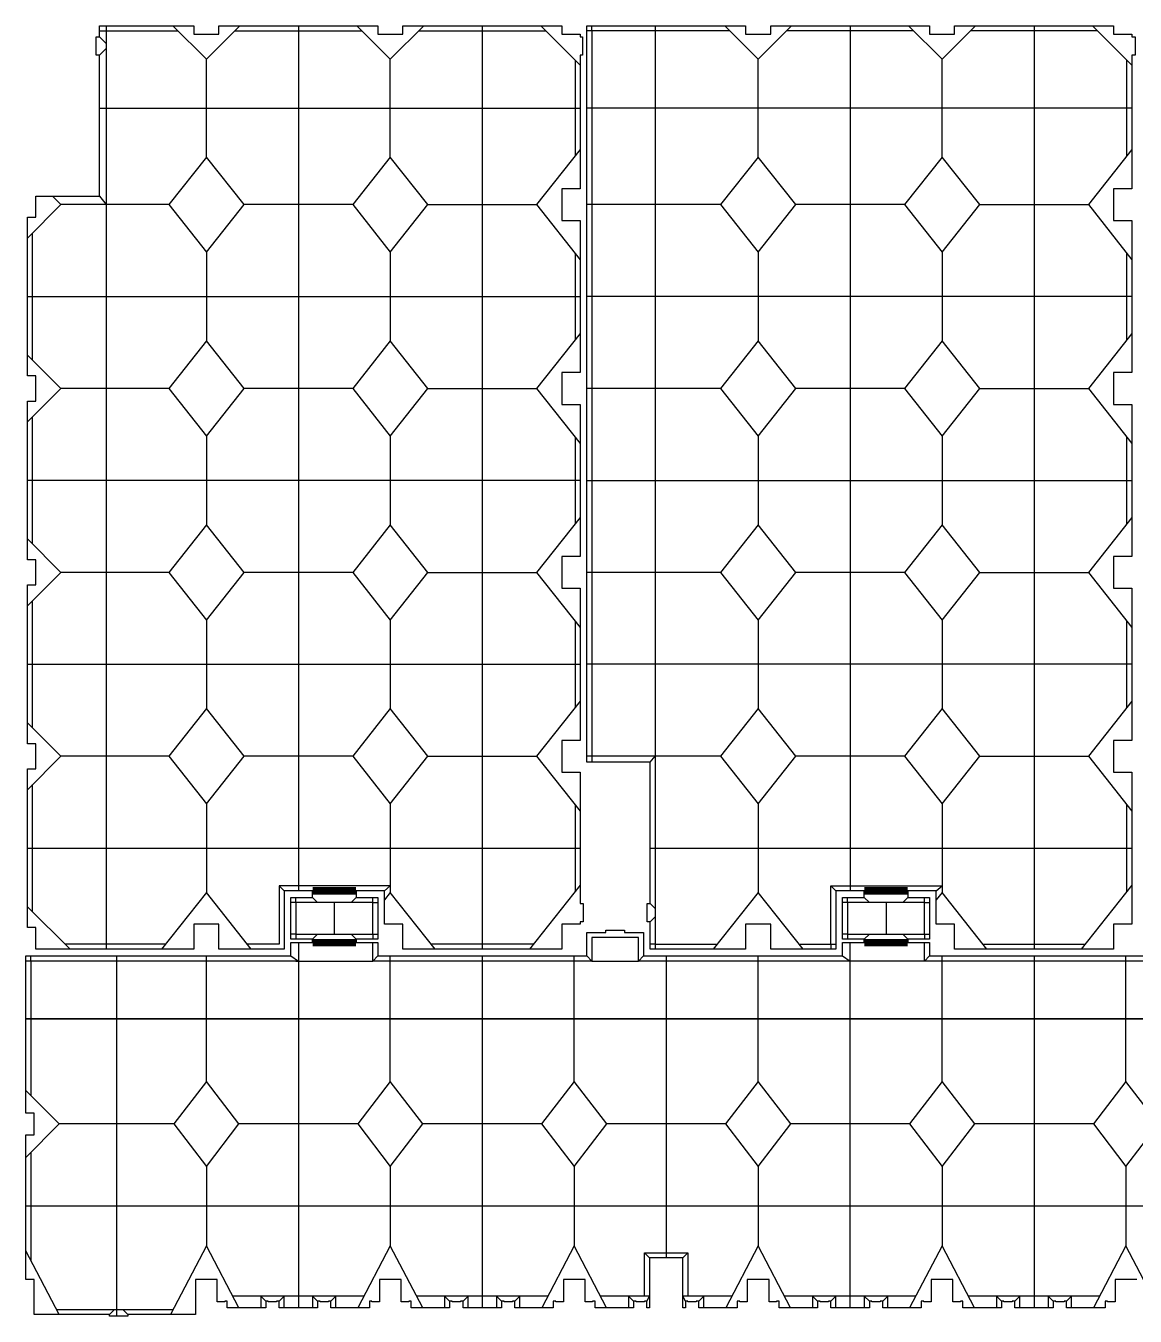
# Model space of a CAD drawing. Header units: millimetres. Extents: x 1364877 to 2662909, y 234189 to 1399913.
# Drawn here: x 2422619 to 2488969, y 387210 to 464410 of the extents above; entities that cross this region are included whole.
import ezdxf

# ---------------------------------------------------------------- set-up
doc = ezdxf.new("R2010")
doc.units = ezdxf.units.MM
doc.header["$LTSCALE"] = 5
doc.header["$MEASUREMENT"] = 0
for name, color, linetype in [('DW-Area', 3, 'CONTINUOUS'), ('DW-Constr J', 1, 'CONTINUOUS'), ('DW-Sawn Cuts', 2, 'CONTINUOUS')]:
    doc.layers.add(name, color=color, linetype=linetype)

msp = doc.modelspace()

# ---------------------------------------------------------------- linework, layer by layer
at = {"layer": 'DW-Area'}
msp.add_lwpolyline([(2489069.220955971, 389409.794034339), (2487769.220956154, 389409.794034339), (2487769.22095614, 388059.794034339), (2487319.220956078, 388059.794034339), (2487319.220956078, 388109.7940344089), (2487169.220956148, 388109.794034339), (2487169.220956148, 387709.794034339), (2484869.220956148, 387709.7940347735), (2484869.220956148, 388109.794034339), (2484719.220956315, 388109.7940377663), (2484719.220956315, 388059.794034339), (2484219.220956148, 388059.794034339), (2484219.220956148, 388109.7940344089), (2484069.220956148, 388109.794034339), (2484069.220956161, 387709.7940347735), (2481769.220956148, 387709.7940347735), (2481769.220956148, 388109.794034339), (2481619.220956351, 388109.794034339), (2481619.220956351, 388059.794034339), (2481119.220955979, 388059.794034339), (2481119.220955979, 388109.7940377663), (2480969.220956148, 388109.794034339), (2480969.220956161, 387709.7940347735), (2478669.220956148, 387709.7940347735), (2478669.220956148, 388109.794034339), (2478519.220956217, 388109.7940344089), (2478519.220956217, 388059.794034339), (2478069.220956154, 388059.794034339), (2478069.220956154, 389409.794034339), (2476769.220956154, 389409.794034339), (2476769.22095614, 388059.794034339), (2476319.220956078, 388059.794034339), (2476319.220956078, 388109.7940344089), (2476169.220956148, 388109.794034339), (2476169.220956148, 387709.794034339), (2473869.220956148, 387709.7940347735), (2473869.220956148, 388109.794034339), (2473719.220956315, 388109.794034339), (2473719.220956315, 388059.7940376964), (2473219.220956148, 388059.794034339), (2473219.220956148, 388109.7940344089), (2473069.220956148, 388109.794034339), (2473069.220956148, 387709.7940347735), (2470769.220956161, 387709.794034339), (2470769.220956161, 388109.794034339), (2470619.220956351, 388109.794034339), (2470619.220956351, 388059.7940342692), (2470119.220955979, 388059.7940376964), (2470119.220955979, 388109.7940377663), (2469969.220956148, 388109.794034339), (2469969.220956148, 387709.794034339), (2467669.220956148, 387709.794034339), (2467669.220956148, 388109.794034339), (2467519.220956217, 388109.794034339), (2467519.220956217, 388059.794034339), (2467069.220956154, 388059.794034339), (2467069.220956154, 389409.794034339), (2465769.220956154, 389409.794034339), (2465769.22095614, 388059.794034339), (2465319.220956078, 388059.794034339), (2465319.220956078, 388109.7940344089), (2465169.220956148, 388109.794034339), (2465169.220956148, 387709.794034339), (2462869.220956161, 387709.7940347735), (2462869.220956148, 388109.794034339), (2462719.220956315, 388109.7940377663), (2462719.220956315, 388059.794034339), (2462219.220956148, 388059.794034339), (2462219.220956148, 388109.7940344089), (2462069.220956148, 388109.7940344089), (2462069.220956161, 387709.7940347735), (2461919.220956158, 387709.7940347735), (2461919.220956158, 390709.794034339), (2459919.220956158, 390709.794034339), (2459919.220956158, 387709.794034339), (2459769.220956161, 387709.7940347735), (2459769.220956148, 388109.794034339), (2459619.220956351, 388109.794034339), (2459619.220956351, 388059.7940342692), (2459119.220955979, 388059.7940376964), (2459119.220955979, 388109.7940377663), (2458969.220956148, 388109.794034339), (2458969.220956161, 387709.794034339), (2456669.220956148, 387709.794034339), (2456669.220956148, 388109.794034339), (2456519.220956217, 388109.794034339), (2456519.220956217, 388059.794034339), (2456069.220956154, 388059.794034339), (2456069.220956154, 389409.794034339), (2454769.220956154, 389409.794034339), (2454769.220956154, 388059.794034339), (2454319.220956078, 388059.794034339), (2454319.220956078, 388109.7940344089), (2454169.220956148, 388109.794034339), (2454169.220956148, 387709.794034339), (2451869.220956148, 387709.794034339), (2451869.220956148, 388109.794034339), (2451719.220956315, 388109.7940377663), (2451719.220956315, 388059.794034339), (2451219.220956148, 388059.794034339), (2451219.220956148, 388109.7940344089), (2451069.220956148, 388109.794034339), (2451069.220956148, 387709.7940347735), (2448769.220956148, 387709.794034339), (2448769.220956148, 388109.794034339), (2448619.220956351, 388109.794034339), (2448619.220956351, 388059.794034339), (2448119.220955979, 388059.7940376964), (2448119.220955979, 388109.7940377663), (2447969.220956148, 388109.794034339), (2447969.220956161, 387709.7940347735), (2445669.220956148, 387709.794034339), (2445669.220956148, 388109.794034339), (2445519.220956217, 388109.794034339), (2445519.220956217, 388059.794034339), (2445069.220956154, 388059.794034339), (2445069.220956154, 389409.794034339), (2443769.220956154, 389409.794034339), (2443769.22095614, 388059.794034339), (2443319.220956078, 388059.794034339), (2443319.220956078, 388109.7940344089), (2443169.220956148, 388109.794034339), (2443169.220956148, 387709.794034339), (2440869.220956161, 387709.7940347735), (2440869.220956148, 388109.794034339), (2440719.220956315, 388109.794034339), (2440719.220956315, 388059.7940376964), (2440219.220956148, 388059.794034339), (2440219.220956148, 388109.7940344089), (2440069.220956148, 388109.794034339), (2440069.220956148, 387709.7940347735), (2437769.220956148, 387709.7940347735), (2437769.220956148, 388109.794034339), (2437619.220956351, 388109.794034339), (2437619.220956351, 388059.794034339), (2437119.220955979, 388059.794034339), (2437119.220955979, 388109.7940377663), (2436969.220956148, 388109.7940377663), (2436969.220956148, 387709.7940347735), (2434669.220956148, 387709.7940347735), (2434669.220956148, 388109.794034339), (2434519.220956217, 388109.794034339), (2434519.220956217, 388059.794034339), (2434069.220956154, 388059.794034339), (2434069.220956154, 389409.794034339), (2432769.220956154, 389409.794034339), (2432769.220956163, 387309.794034339), (2428719.220956155, 387309.7940343223), (2428719.220956155, 387219.7940343358), (2427669.220956154, 387219.7940343418), (2427669.220956153, 387209.794034339), (2427619.220956155, 387209.794034339), (2427619.220956155, 387309.7940343223), (2423119.220956154, 387309.794034339), (2423119.220956154, 389409.794034339), (2422619.220956154, 389409.794034339), (2422619.220956154, 398059.794034339), (2423119.220956154, 398059.794034339), (2423119.220956154, 399359.794034339), (2422619.220956154, 399359.794034339), (2422619.220956155, 408759.794034339), (2438469.220956154, 408759.794034339), (2438469.220956154, 409559.794034339), (2439769.220956154, 409559.794034339), (2439769.220956154, 409759.794034339), (2438469.220956154, 409759.794034339), (2438469.220956154, 412259.7940343386), (2439769.220956154, 412259.7940343386), (2439769.220956154, 412659.7940343386), (2438069.220956154, 412659.7940343386), (2438069.220956154, 409159.794034339), (2434169.220956154, 409159.794034339), (2434169.220956154, 410659.794034339), (2432669.220956154, 410659.794034339), (2432669.220956154, 409159.794034339), (2423219.220956155, 409159.794034339), (2423219.220956155, 410459.794034339), (2422719.220956155, 410459.794034339), (2422719.220956155, 419959.794034339), (2423219.220956155, 419959.794034339), (2423219.220956155, 421459.794034339), (2422719.220956154, 421459.794034339), (2422719.220956154, 430959.7940343386), (2423219.220956154, 430959.794034339), (2423219.220956154, 432459.794034339), (2422719.220956154, 432459.794034339), (2422719.220956154, 441959.794034339), (2423219.220956154, 441959.794034339), (2423219.220956154, 443459.794034339), (2422719.220956154, 443459.794034339), (2422719.220956154, 452959.794034339), (2423219.220956154, 452959.794034339), (2423219.220956154, 454209.794034339), (2427019.220956131, 454209.794034339), (2427019.220956131, 462659.794034339), (2426829.220956131, 462659.794034339), (2426829.220956137, 463759.794034339), (2427019.220956131, 463759.794034339), (2427019.220956131, 464409.7940343386), (2432669.220956154, 464409.7940343386), (2432669.220956154, 463909.7940343386), (2434169.220956154, 463909.7940343386), (2434169.220956154, 464409.7940343386), (2443669.220956154, 464409.7940343386), (2443669.220956154, 463909.794034339), (2445169.220956154, 463909.794034339), (2445169.220956154, 464409.794034339), (2454669.220956154, 464409.794034339), (2454669.220956154, 463909.794034339), (2455769.220956154, 463909.794034339), (2455769.220956162, 463759.794034339), (2455909.220956168, 463759.794034339), (2455909.220956168, 462659.794034339), (2455769.220956162, 462659.794034339), (2455769.220956162, 454659.794034339), (2454669.220956154, 454659.794034339), (2454669.220956154, 452759.794034339), (2455769.220956154, 452759.794034339), (2455769.220956154, 443659.794034339), (2454669.220956154, 443659.794034339), (2454669.220956154, 441759.794034339), (2455769.220956154, 441759.794034339), (2455769.220956154, 432659.794034339), (2454669.220956154, 432659.794034339), (2454669.220956154, 430759.794034339), (2455769.220956154, 430759.794034339), (2455769.220956154, 421659.794034339), (2454669.220956154, 421659.794034339), (2454669.220956154, 419759.794034339), (2455769.220956154, 419759.794034339), (2455769.220956129, 411909.7940343376), (2455959.220956153, 411909.7940343381), (2455959.220956147, 410809.7940343381), (2455769.220956154, 410809.7940343381), (2455769.220956154, 410659.794034339), (2454669.220956154, 410659.794034339), (2454669.220956154, 409159.794034339), (2445169.220956154, 409159.794034339), (2445169.220956154, 410659.794034339), (2444069.220956154, 410659.794034339), (2444069.220956154, 412659.7940343386), (2442369.220956154, 412659.7940343386), (2442369.220956154, 412259.7940343386), (2443669.220956154, 412259.7940343386), (2443669.220956154, 409759.794034339), (2442369.220956154, 409759.794034339), (2442369.220956154, 409559.7940343381), (2443669.220956154, 409559.7940343381), (2443669.220956154, 408759.794034339), (2456169.220956154, 408759.794034339), (2456169.220956154, 410159.794034339), (2457319.220956131, 410159.794034339), (2457319.220956129, 410299.7940343455), (2458419.220956132, 410299.7940343455), (2458419.220956131, 410159.794034339), (2459569.220956131, 410159.794034339), (2459569.220956131, 408759.794034339), (2471469.220956154, 408759.794034339), (2471469.220956154, 409559.794034339), (2472769.220956154, 409559.7940343381), (2472769.220956154, 409759.794034339), (2471469.220956154, 409759.794034339), (2471469.220956154, 412259.794034339), (2472769.220956154, 412259.794034339), (2472769.220956154, 412659.794034339), (2471069.220956154, 412659.794034339), (2471069.220956154, 409159.794034339), (2467169.220956154, 409159.794034339), (2467169.220956154, 410659.794034339), (2465669.220956154, 410659.794034339), (2465669.220956154, 409159.794034339), (2459969.220956131, 409159.794034339), (2459969.220956132, 410809.7940343367), (2459779.220956156, 410809.7940343367), (2459779.220956156, 411909.7940343372), (2459969.220956131, 411909.7940343372), (2459969.220956131, 420359.794034339), (2456169.220956154, 420359.7940343381), (2456169.220956154, 464409.794034339), (2465669.220956154, 464409.794034339), (2465669.220956154, 463911.8859350439), (2467169.220956154, 463909.794034339), (2467169.220956154, 464409.794034339), (2476669.220956154, 464409.794034339), (2476669.220956154, 463909.794034339), (2478169.220956154, 463909.794034339), (2478169.220956154, 464409.794034339), (2487669.220956154, 464409.794034339), (2487669.220956154, 463909.794034339), (2488769.220956154, 463909.794034339), (2488769.220956155, 463759.7940343381), (2488959.220956154, 463759.7940343376), (2488959.220956154, 462659.794034339), (2488769.220956152, 462659.7940343381), (2488769.220956152, 454659.794034339), (2487669.220956154, 454659.794034339), (2487669.220956154, 452759.794034339), (2488769.220956154, 452759.794034339), (2488769.220956154, 443659.794034339), (2487669.220956154, 443659.794034339), (2487669.220956154, 441759.794034339), (2488769.220956154, 441759.7940343381), (2488769.220956154, 432659.794034339), (2487669.220956154, 432659.794034339), (2487669.220956154, 430759.794034339), (2488769.220956154, 430759.794034339), (2488769.220956154, 421659.794034339), (2487669.220956154, 421659.794034339), (2487669.220956154, 419759.794034339), (2488769.220956154, 419759.7940343381), (2488769.220956154, 410659.794034339), (2487669.220956154, 410659.794034339), (2487669.220956154, 409159.794034339), (2478169.220956154, 409159.794034339), (2478169.220956154, 410659.794034339), (2477069.220956154, 410659.794034339), (2477069.220956154, 412659.794034339), (2475369.220956154, 412659.794034339), (2475369.220956154, 412259.794034339), (2476669.220956154, 412259.794034339), (2476669.220956154, 409759.794034339), (2475369.220956154, 409759.794034339), (2475369.220956154, 409559.794034339), (2476669.220956154, 409559.794034339), (2476669.220956154, 408759.794034339), (2500169.220956154, 408759.794034339)], dxfattribs=at)
at = {"layer": 'DW-Constr J', "const_width": 450}
for points in [[(2439769.220956154, 412659.7937084525), (2442369.220956154, 412659.7937084525)], [(2472769.220956154, 412659.7937084525), (2475369.220956154, 412659.7937084525)], [(2439769.220956154, 409559.7937084516), (2442369.220956154, 409559.7937084516)], [(2472769.220956154, 409559.7937084516), (2475369.220956154, 409559.7937084516)]]:
    msp.add_lwpolyline(points, dxfattribs=at)
at = {"layer": 'DW-Sawn Cuts'}
for points in [[(2427019.220956131, 464109.7937084525), (2431719.220956154, 464109.7937084525)], [(2427419.220956131, 464409.7937084525), (2427419.220956131, 409159.7937084525)], [(2435419.220956154, 464409.7937084525), (2433419.220956154, 462409.7937084525), (2431419.220956154, 464409.7937084525)], [(2435119.220956154, 464109.7937084525), (2442719.220956154, 464109.7937084525)], [(2438919.220956155, 464409.7937084525), (2438919.220956155, 412659.7937084525)], [(2446419.220956154, 464409.7937084525), (2444419.220956154, 462409.7937084525), (2442419.220956154, 464409.7937084525)], [(2446119.220956154, 464109.7937084525), (2453719.220956154, 464109.7937084525)], [(2449919.220956155, 464409.7937084525), (2449919.220956155, 409159.7937084534)], [(2455769.220956162, 462059.793708445), (2453419.220956154, 464409.7937084525)], [(2456469.220956154, 464109.7937084534), (2456169.220956154, 464109.7937084534)], [(2456469.220956154, 464109.7937084534), (2456469.220956154, 464409.7937084534)], [(2464719.220956153, 464109.7937084534), (2456469.220956154, 464109.7937084534), (2456469.220956161, 420359.7937084525)], [(2460269.220956131, 464409.7937084534), (2460269.220956131, 409459.7937084534), (2463971.852535103, 409459.7937084534)], [(2468419.220956154, 464409.7937084525), (2466419.220956154, 462409.7937084525), (2464419.220956154, 464409.7937084525)], [(2475719.220956153, 464109.7937084534), (2468119.220956155, 464109.7937084534)], [(2471919.220956154, 464409.793708453), (2471919.220956154, 412659.7937084534)], [(2479419.220956154, 464409.7937084525), (2477419.220956154, 462409.7937084525), (2475419.220956154, 464409.7937084525)], [(2486719.220956153, 464109.7937084534), (2479119.220956155, 464109.7937084534)], [(2482919.220956154, 464409.7937084534), (2482919.220956154, 409159.7937084525)], [(2488769.220956152, 462059.7937084544), (2486419.220956154, 464409.7937084525)], [(2427019.220956131, 463759.793708453), (2427419.220956131, 463359.7937084525)], [(2427019.220956133, 462659.7937084525), (2427419.220956131, 463059.7937084502)], [(2433419.220956154, 456559.7937084525), (2433419.220956154, 462409.7937084525)], [(2444419.220956154, 456559.7937084525), (2444419.220956154, 462409.7937084525)], [(2455469.220956154, 462359.7937084525), (2455469.220956154, 456623.127041786)], [(2466419.220956154, 456559.7937084525), (2466419.220956154, 462409.7937084525)], [(2477419.220956154, 456559.7937084525), (2477419.220956154, 462409.7937084525)], [(2488469.220956154, 456623.127041786), (2488469.220956154, 462359.7937084525)], [(2427019.220956131, 459484.7937084525), (2455769.220956162, 459484.7937084525)], [(2488769.220956152, 459484.7937084525), (2456169.220956154, 459484.7937084525)], [(2455769.220956154, 457003.127041786), (2453169.220956154, 453709.7937084525), (2455769.220956158, 450416.4603751148)], [(2488769.220956154, 457003.127041786), (2486169.220956154, 453709.7937084525), (2488769.220956158, 450416.4603751148)], [(2422719.220956154, 451709.7937084525), (2424719.220956154, 453709.7937084525), (2424219.220956154, 454209.7937084525)], [(2427019.220956131, 454209.7937084525), (2427419.220956131, 453709.7937084525)], [(2431169.220956154, 453709.7937084525), (2424719.220956154, 453709.7937084525)], [(2442169.220956154, 453709.7937084525), (2435669.220956154, 453709.7937084525)], [(2446669.220956154, 453709.7937084525), (2453169.220956154, 453709.7937084525)], [(2464169.220956154, 453709.7937084525), (2456169.220956154, 453709.7937084525)], [(2475169.220956154, 453709.7937084525), (2468669.220956154, 453709.7937084525)], [(2479669.220956154, 453709.7937084525), (2486169.220956154, 453709.7937084525)], [(2423019.220956155, 444409.7937084488), (2423019.220956155, 452009.7937084534)], [(2433419.220956154, 450859.7937084525), (2433419.220956154, 445559.7937084525)], [(2444419.220956154, 450859.7937084525), (2444419.220956154, 445559.7937084525)], [(2466419.220956154, 450859.7937084525), (2466419.220956154, 445559.7937084525)], [(2477419.220956154, 450859.7937084525), (2477419.220956154, 445559.7937084525)], [(2455469.220956154, 450796.4603751195), (2455469.220956154, 445623.127041786)], [(2488469.220956154, 445623.127041786), (2488469.220956154, 450796.4603751195)], [(2422719.220956154, 448209.7937084525), (2455769.220956154, 448209.7937084525)], [(2488769.220956154, 448209.7937084525), (2456169.220956154, 448209.7937084525)], [(2455769.220956154, 446003.127041786), (2453169.220956154, 442709.7937084525), (2455769.220956158, 439416.4603751143)], [(2488769.220956154, 446003.127041786), (2486169.220956154, 442709.7937084525), (2488769.220956158, 439416.4603751143)], [(2422719.220956151, 440709.7937084525), (2424719.220956151, 442709.7937084525), (2422719.220956151, 444709.7937084525)], [(2431169.220956154, 442709.7937084525), (2424719.220956154, 442709.7937084525)], [(2442169.220956154, 442709.7937084525), (2435669.220956154, 442709.7937084525)], [(2446669.220956154, 442709.7937084525), (2453169.220956154, 442709.7937084525)], [(2464169.220956154, 442709.7937084525), (2456169.220956154, 442709.7937084525)], [(2475169.220956154, 442709.7937084525), (2468669.220956154, 442709.7937084525)], [(2479669.220956154, 442709.7937084525), (2486169.220956154, 442709.7937084525)], [(2423019.220956155, 433409.7937084516), (2423019.220956155, 441009.7937084562)], [(2433419.220956154, 439859.7937084525), (2433419.220956154, 434559.7937084525)], [(2444419.220956154, 439859.7937084525), (2444419.220956154, 434559.7937084525)], [(2455469.220956154, 439796.460375119), (2455469.220956154, 434623.127041786)], [(2466419.220956154, 439859.7937084525), (2466419.220956154, 434559.7937084525)], [(2477419.220956154, 439859.7937084525), (2477419.220956154, 434559.7937084525)], [(2488469.220956154, 434623.127041786), (2488469.220956154, 439796.460375119)], [(2455769.220956154, 437209.7937084525), (2422719.220956154, 437209.7937084525)], [(2456169.220956154, 437209.7937084525), (2488769.220956154, 437209.7937084525)], [(2455769.220956154, 435003.127041786), (2453169.220956154, 431709.7937084525), (2455769.220956158, 428416.4603751143)], [(2488769.220956154, 435003.127041786), (2486169.220956154, 431709.7937084525), (2488769.220956158, 428416.4603751143)], [(2422719.220956154, 429709.7937084525), (2424719.220956154, 431709.7937084525), (2422719.220956154, 433709.7937084525)], [(2431169.220956154, 431709.7937084525), (2424719.220956154, 431709.7937084525)], [(2442169.220956154, 431709.7937084525), (2435669.220956154, 431709.7937084525)], [(2446669.220956154, 431709.7937084525), (2453169.220956154, 431709.7937084525)], [(2464169.220956154, 431709.7937084525), (2456169.220956154, 431709.7937084525)], [(2475169.220956154, 431709.7937084525), (2468669.220956154, 431709.7937084525)], [(2479669.220956154, 431709.7937084525), (2486169.220956154, 431709.7937084525)], [(2423019.220956155, 422409.7937084516), (2423019.220956155, 430009.7937084534)], [(2433419.220956154, 428859.7937084525), (2433419.220956154, 423559.7937084525)], [(2444419.220956154, 428859.7937084525), (2444419.220956154, 423559.7937084525)], [(2455469.220956154, 428796.460375119), (2455469.220956154, 423623.127041786)], [(2466419.220956154, 428859.7937084525), (2466419.220956154, 423559.7937084525)], [(2477419.220956154, 428859.7937084525), (2477419.220956154, 423559.7937084525)], [(2488469.220956154, 423623.127041786), (2488469.220956154, 428796.460375119)], [(2422719.220956154, 426209.7937084525), (2455769.220956154, 426209.7937084525)], [(2488769.220956154, 426209.7937084525), (2456169.220956154, 426209.7937084525)], [(2455769.220956154, 424003.127041786), (2453169.220956154, 420709.7937084525), (2455769.220956158, 417416.4603751143)], [(2488769.220956154, 424003.127041786), (2486169.220956154, 420709.7937084525), (2488769.220956158, 417416.4603751143)], [(2422719.220956154, 418709.7937084525), (2424719.220956154, 420709.7937084525), (2422719.220956154, 422709.7937084525)], [(2431169.220956155, 420709.7937084525), (2424719.220956155, 420709.7937084525)], [(2442169.220956155, 420709.7937084525), (2435669.220956155, 420709.7937084525)], [(2446669.220956155, 420709.7937084525), (2453169.220956155, 420709.7937084525)], [(2464169.220956154, 420709.7937084516), (2456169.220956154, 420709.7937084516)], [(2459969.220956131, 420359.793708453), (2460269.220956131, 420709.7937084516)], [(2475169.220956154, 420709.7937084516), (2468669.220956154, 420709.7937084516)], [(2479669.220956154, 420709.7937084516), (2486169.220956154, 420709.7937084516)], [(2423019.220956155, 411409.7937084516), (2423019.220956155, 419009.7937084534)], [(2433419.220956155, 417859.7937084525), (2433419.220956155, 412559.7937084525)], [(2444419.220956155, 417859.7937084525), (2444419.220956155, 412559.7937084525)], [(2455469.220956154, 417796.460375119), (2455469.220956154, 412623.127041786)], [(2466419.220956154, 417859.7937084516), (2466419.220956154, 412559.7937084516)], [(2477419.220956154, 417859.7937084516), (2477419.220956154, 412559.7937084516)], [(2488469.220956154, 412623.127041786), (2488469.220956154, 417796.460375119)], [(2422719.220956155, 415209.7937084525), (2455769.220956139, 415209.7937084525)], [(2459969.220956131, 415209.7937084516), (2488769.220956154, 415209.7937084516)], [(2436103.431482471, 409159.793708453), (2433419.220956155, 412559.7937084525), (2430735.01042984, 409159.793708453)], [(2444419.220956155, 412959.7937084525), (2437769.220956154, 412959.7937084525), (2437769.220956154, 409459.7937084525), (2435866.589377208, 409459.7937084525)], [(2438069.220956154, 412659.7937084525), (2437769.220956154, 412959.7937084525)], [(2438769.220956154, 411959.7937084525), (2438769.220956154, 412259.7937084525)], [(2439769.220956154, 412259.7937084525), (2440069.220956153, 411959.7937084525)], [(2442369.220956154, 412259.7937084525), (2442069.220956153, 411959.7937084525)], [(2443369.220956154, 411959.7937084525), (2443369.220956154, 412259.7937084525)], [(2444069.220956154, 412659.7937084525), (2444419.220956155, 412959.7937084525)], [(2447103.431482471, 409159.793708453), (2444419.220956155, 412559.7937084525), (2444069.220956154, 412116.4603751181)], [(2455769.220956154, 413003.127041786), (2452735.010429839, 409159.793708453)], [(2469103.431482471, 409159.793708453), (2466419.220956155, 412559.7937084525), (2463735.01042984, 409159.793708453)], [(2468866.589377208, 409459.7937084534), (2470769.220956154, 409459.7937084534), (2470769.220956154, 412959.7937084534), (2477419.220956154, 412959.7937084525)], [(2471069.220956154, 412659.7937084534), (2470769.220956154, 412959.7937084534)], [(2471769.220956154, 411959.7937084525), (2471769.220956154, 412259.7937084525)], [(2472769.220956154, 412259.7937084525), (2473069.220956153, 411959.7937084525)], [(2475369.220956154, 412259.7937084525), (2475069.220956153, 411959.7937084525)], [(2476369.220956154, 411959.7937084525), (2476369.220956154, 412259.7937084525)], [(2477069.220956154, 412659.7937084525), (2477419.220956154, 412959.7937084525)], [(2480103.431482471, 409159.793708453), (2477419.220956155, 412559.7937084525), (2477069.220956154, 412116.4603751181)], [(2488769.220956154, 413003.127041786), (2485735.010429839, 409159.793708453)], [(2425269.220956154, 409159.7937084525), (2422719.220956154, 411709.7937084525)], [(2438769.220956154, 411959.7937084525), (2438469.220956154, 411959.7937084525)], [(2441069.220956154, 411959.7937084525), (2441069.220956154, 410059.7937084525)], [(2443369.220956154, 411959.7937084525), (2443669.220956154, 411959.7937084525)], [(2459969.220956132, 411909.7937084511), (2460269.220956131, 411609.7937084516)], [(2471769.220956154, 411959.7937084525), (2471469.220956154, 411959.7937084525)], [(2474069.220956154, 411959.7937084525), (2474069.220956154, 410059.7937084525)], [(2476369.220956154, 411959.7937084525), (2476669.220956154, 411959.7937084525)], [(2459969.220956131, 410809.7937084506), (2460269.220956131, 411109.7937084506)], [(2438769.220956154, 410059.7937084525), (2438469.220956154, 410059.7937084525)], [(2438769.220956154, 410059.7937084525), (2438769.220956154, 409759.7937084525)], [(2439769.220956154, 409759.7937084525), (2440069.220956153, 410059.7937084525)], [(2442369.220956154, 409759.7937084525), (2442069.220956154, 410059.7937084525)], [(2443369.220956154, 410059.7937084525), (2443369.220956154, 409759.7937084525)], [(2443369.220956154, 410059.7937084525), (2443669.220956154, 410059.7937084525)], [(2471769.220956154, 410059.7937084525), (2471469.220956154, 410059.7937084525)], [(2471769.220956154, 410059.7937084525), (2471769.220956154, 409759.7937084525)], [(2472769.220956154, 409759.7937084525), (2473069.220956153, 410059.7937084525)], [(2475369.220956154, 409759.7937084525), (2475069.220956154, 410059.7937084525)], [(2476369.220956154, 410059.7937084525), (2476369.220956154, 409759.7937084525)], [(2476369.220956154, 410059.7937084525), (2476669.220956154, 410059.7937084525)], [(2430971.852535103, 409459.7937084525), (2424969.220956154, 409459.7937084525)], [(2438919.220956154, 409559.7937084525), (2438919.220956154, 387709.7937088874)], [(2471769.220956154, 408459.793708453), (2459269.220956131, 408459.793708453), (2459269.220956131, 409859.7937084525), (2456469.220956154, 409859.7937084525), (2456469.220956154, 408459.793708453), (2443369.220956154, 408459.7937084525), (2443369.220956154, 409559.7937084516)], [(2452971.852535102, 409459.7937084534), (2446866.589377207, 409459.7937084534)], [(2460269.220956131, 409459.7937084534), (2459969.220956131, 409459.7937084534)], [(2460269.220956131, 409459.7937084534), (2460269.220956131, 409159.7937084534)], [(2470769.220956154, 409459.7937084534), (2470769.220956154, 409159.7937084534)], [(2470769.220956154, 409459.7937084534), (2471069.220956154, 409459.7937084534)], [(2471919.220956154, 387709.7937088874), (2471919.220956154, 409559.7937084525)], [(2493419.220956154, 408459.7937084525), (2476369.220956154, 408459.7937084525), (2476369.220956154, 409559.7937084525)], [(2479866.589377208, 409459.7937084525), (2485971.852535102, 409459.7937084525)], [(2422919.220956155, 408459.7937084525), (2422619.220956155, 408459.7937084525)], [(2422919.220956155, 408459.7937084525), (2422919.220956155, 408759.7937084525)], [(2438769.220956154, 408459.7937084525), (2422919.220956155, 408459.7937084525), (2422919.220956155, 400409.793708452)], [(2428044.220956154, 408759.7937084525), (2428044.220956154, 387219.7937084548)], [(2433419.220956154, 401259.7937084525), (2433419.220956154, 408759.7937084525)], [(2438469.220956154, 408759.7937084525), (2438919.220956154, 408459.7937084525)], [(2438769.220956154, 408459.7937084525), (2443369.220956154, 408459.7937084525)], [(2443669.220956154, 408759.7937084525), (2443369.220956154, 408459.7937084525)], [(2444419.220956154, 401259.7937084525), (2444419.220956154, 408759.7937084525)], [(2449919.220956154, 408759.7937084525), (2449919.220956154, 387709.7937086704)], [(2455419.220956154, 401259.7937084525), (2455419.220956154, 408759.7937084525)], [(2456169.220956154, 408759.7937084525), (2456469.220956154, 408459.793708453)], [(2456469.220956154, 408459.793708453), (2459269.220956131, 408459.793708453)], [(2459569.220956131, 408759.793708453), (2459269.220956131, 408459.793708453)], [(2460919.220956154, 408759.7937084525), (2460919.220956154, 390709.7937084525)], [(2466419.220956154, 401259.7937084525), (2466419.220956154, 408759.7937084525)], [(2471469.220956154, 408759.7937084534), (2471919.220956154, 408459.7937084525)], [(2476369.220956154, 408459.7937084525), (2471769.220956154, 408459.7937084525)], [(2476669.220956154, 408759.7937084525), (2476369.220956154, 408459.7937084525)], [(2477419.220956154, 401259.7937084525), (2477419.220956154, 408759.7937084525)], [(2482919.220956154, 408759.7937084525), (2482919.220956154, 387709.7937086704)], [(2488419.220956154, 401259.7937084525), (2488419.220956154, 408759.7937084525)], [(2493469.220956154, 405009.7937084525), (2422619.220956154, 405009.7937084525)], [(2422619.220956154, 405009.7937084525), (2554219.220956154, 405009.7937084525)], [(2422619.220956154, 396709.7937084525), (2424619.220956154, 398709.7937084525), (2422619.220956154, 400709.7937084525)], [(2431469.220956154, 398709.7937084525), (2424619.220956154, 398709.7937084525)], [(2442469.220956154, 398709.7937084525), (2435369.220956154, 398709.7937084525)], [(2453469.220956154, 398709.7937084525), (2446369.220956154, 398709.7937084525)], [(2464469.220956154, 398709.7937084525), (2457369.220956154, 398709.7937084525)], [(2475469.220956154, 398709.7937084525), (2468369.220956154, 398709.7937084525)], [(2486469.220956154, 398709.7937084525), (2479369.220956154, 398709.7937084525)], [(2422919.220956154, 397009.793708453), (2422919.220956154, 390550.7027993617)], [(2433419.220956154, 396159.7937084525), (2433419.220956154, 391409.7937084525)], [(2444419.220956154, 396159.7937084525), (2444419.220956154, 391409.7937084525)], [(2455419.220956154, 396159.7937084525), (2455419.220956154, 391409.7937084525)], [(2466419.220956154, 396159.7937084525), (2466419.220956154, 391409.7937084525)], [(2477419.220956154, 396159.7937084525), (2477419.220956154, 391409.7937084525)], [(2488419.220956154, 396159.7937084525), (2488419.220956154, 391409.7937084525)], [(2493469.220956154, 393784.7937084525), (2422619.220956154, 393784.7937084525)], [(2554219.220956154, 393784.7937084944), (2422619.220956154, 393784.7937084944)], [(2435357.316194181, 387709.7937085829), (2433419.220956154, 391409.7937084525), (2431271.601908529, 387309.7937084413)], [(2446357.316194181, 387709.7937085829), (2444419.220956154, 391409.7937084525), (2442481.125718287, 387709.7937088879)], [(2457357.316194181, 387709.7937085829), (2455419.220956154, 391409.7937084525), (2453481.125718287, 387709.7937088879)], [(2468357.316194181, 387709.7937085829), (2466419.220956154, 391409.7937084525), (2464481.125718287, 387709.7937088879)], [(2479357.316194181, 387709.7937085829), (2477419.220956154, 391409.7937084525), (2475481.125718287, 387709.7937088879)], [(2490566.840003676, 387309.7937086397), (2488419.220956154, 391409.7937084525), (2486481.125718287, 387709.7937088879)], [(2424616.840003779, 387309.7937084418), (2422619.220956154, 391123.4300720892)], [(2459619.220956154, 388409.7937084585), (2459619.220956154, 391009.7937084525), (2462219.220955284, 391009.7937084525), (2462219.220962822, 388409.7937085)], [(2459919.220956154, 390709.7937084525), (2459619.220956154, 391009.7937084525)], [(2461919.220956154, 390709.7937084525), (2462219.220955284, 391009.7937084525)], [(2442847.453183384, 388409.146142255), (2434990.988728859, 388409.1461423808)], [(2436669.220956158, 388409.1461423538), (2436669.220956135, 387707.0586722693)], [(2436969.220956148, 388109.793708453), (2436669.220956158, 388409.1461423538)], [(2437769.220956148, 388109.793708453), (2438069.220972191, 388409.1461423314)], [(2438069.220956148, 387707.0586654046), (2438069.220972191, 388409.1461423314)], [(2439769.220956158, 388409.1461423039), (2439769.220956135, 387707.0586722693)], [(2440069.220956148, 388107.0586718251), (2439769.220956158, 388409.1461423039)], [(2440869.220956148, 388109.1461422867), (2441169.220972191, 388409.1461422816)], [(2441169.220956148, 387707.0586654046), (2441169.220972191, 388409.1461422816)], [(2453847.453183384, 388409.146142255), (2445990.988728859, 388409.1461423808)], [(2447669.220956158, 388409.1461423538), (2447669.220956135, 387707.0586722693)], [(2447969.220956148, 388109.793708453), (2447669.220956158, 388409.1461423538)], [(2448769.220956148, 388109.793708453), (2449069.220972191, 388409.1461423314)], [(2449069.220956148, 387707.0586654046), (2449069.220972191, 388409.1461423314)], [(2450769.220956158, 388409.1461423039), (2450769.220956135, 387707.0586722693)], [(2451069.220956148, 388107.0586718251), (2450769.220956158, 388409.1461423039)], [(2451869.220956148, 388109.1461422867), (2452169.220972191, 388409.1461422816)], [(2452169.220956148, 387707.0586654046), (2452169.220972191, 388409.1461422816)], [(2459919.220956158, 388409.1461423337), (2456990.988728859, 388409.1461423808)], [(2458669.220956158, 388409.1461423538), (2458669.220956135, 387707.0586722693)], [(2458969.220956148, 388109.793708453), (2458669.220956158, 388409.1461423538)], [(2459769.220956148, 388109.793708453), (2459919.220956158, 388409.1461423314)], [(2464847.453183384, 388409.146142255), (2461919.220956158, 388409.1461423016)], [(2462069.220956148, 388107.0586718251), (2461919.220956158, 388409.1461423016)], [(2462869.220956148, 388109.1461422867), (2463169.220972191, 388409.1461422816)], [(2463169.220956148, 387707.0586654046), (2463169.220972191, 388409.1461422816)], [(2475847.453183384, 388409.146142255), (2467990.988728859, 388409.1461423808)], [(2469669.220956158, 388409.1461423538), (2469669.220956135, 387707.0586722693)], [(2469969.220956148, 388109.793708453), (2469669.220956158, 388409.1461423538)], [(2470769.220956148, 388109.793708453), (2471069.220972191, 388409.1461423314)], [(2471069.220956148, 387707.0586654046), (2471069.220972191, 388409.1461423314)], [(2472769.220956158, 388409.1461423039), (2472769.220956135, 387707.0586722693)], [(2473069.220956148, 388107.0586718251), (2472769.220956158, 388409.1461423039)], [(2473869.220956148, 388109.1461422867), (2474169.220972191, 388409.1461422816)], [(2474169.220956148, 387707.0586654046), (2474169.220972191, 388409.1461422816)], [(2486847.453183384, 388409.146142255), (2478990.988728859, 388409.1461423808)], [(2480669.220956158, 388409.1461423538), (2480669.220956135, 387707.0586722693)], [(2480969.220956148, 388109.793708453), (2480669.220956158, 388409.1461423538)], [(2481769.220956148, 388109.793708453), (2482069.220972191, 388409.1461423314)], [(2482069.220956148, 387707.0586654046), (2482069.220972191, 388409.1461423314)], [(2483769.220956158, 388409.1461423039), (2483769.220956135, 387707.0586722693)], [(2484069.220956148, 388107.0586718251), (2483769.220956158, 388409.1461423039)], [(2484869.220956148, 388109.1461422867), (2485169.220972191, 388409.1461422816)], [(2485169.220956148, 387707.0586654046), (2485169.220972191, 388409.1461422816)], [(2424459.697146631, 387609.7937084525), (2431428.744765678, 387609.7937084525)], [(2427619.220956155, 387309.7937084362), (2427919.220956171, 387609.7937084525)], [(2428719.220956155, 387309.7937084362), (2428419.220956138, 387609.7937084525)]]:
    msp.add_lwpolyline(points, dxfattribs=at)
for points in [[(2431169.220956154, 453709.7937084525), (2433419.220956154, 450859.7937084525), (2435669.220956154, 453709.7937084525), (2433419.220956154, 456559.7937084525)], [(2442169.220956154, 453709.7937084525), (2444419.220956154, 450859.7937084525), (2446669.220956154, 453709.7937084525), (2444419.220956154, 456559.7937084525)], [(2464169.220956154, 453709.7937084525), (2466419.220956154, 450859.7937084525), (2468669.220956154, 453709.7937084525), (2466419.220956154, 456559.7937084525)], [(2475169.220956154, 453709.7937084525), (2477419.220956154, 450859.7937084525), (2479669.220956154, 453709.7937084525), (2477419.220956154, 456559.7937084525)], [(2431169.220956154, 442709.7937084525), (2433419.220956154, 439859.7937084525), (2435669.220956154, 442709.7937084525), (2433419.220956154, 445559.7937084525)], [(2442169.220956154, 442709.7937084525), (2444419.220956154, 439859.7937084525), (2446669.220956154, 442709.7937084525), (2444419.220956154, 445559.7937084525)], [(2464169.220956154, 442709.7937084525), (2466419.220956154, 439859.7937084525), (2468669.220956154, 442709.7937084525), (2466419.220956154, 445559.7937084525)], [(2475169.220956154, 442709.7937084525), (2477419.220956154, 439859.7937084525), (2479669.220956154, 442709.7937084525), (2477419.220956154, 445559.7937084525)], [(2431169.220956154, 431709.7937084525), (2433419.220956154, 428859.7937084525), (2435669.220956154, 431709.7937084525), (2433419.220956154, 434559.7937084525)], [(2442169.220956154, 431709.7937084525), (2444419.220956154, 428859.7937084525), (2446669.220956154, 431709.7937084525), (2444419.220956154, 434559.7937084525)], [(2464169.220956154, 431709.7937084525), (2466419.220956154, 428859.7937084525), (2468669.220956154, 431709.7937084525), (2466419.220956154, 434559.7937084525)], [(2475169.220956154, 431709.7937084525), (2477419.220956154, 428859.7937084525), (2479669.220956154, 431709.7937084525), (2477419.220956154, 434559.7937084525)], [(2431169.220956155, 420709.7937084525), (2433419.220956155, 417859.7937084525), (2435669.220956155, 420709.7937084525), (2433419.220956155, 423559.7937084525)], [(2442169.220956155, 420709.7937084525), (2444419.220956155, 417859.7937084525), (2446669.220956155, 420709.7937084525), (2444419.220956155, 423559.7937084525)], [(2464169.220956155, 420709.7937084525), (2466419.220956155, 417859.7937084525), (2468669.220956155, 420709.7937084525), (2466419.220956155, 423559.7937084525)], [(2475169.220956155, 420709.7937084525), (2477419.220956155, 417859.7937084525), (2479669.220956155, 420709.7937084525), (2477419.220956155, 423559.7937084525)], [(2438769.220956154, 411959.7937084525), (2438769.220956154, 410059.7937084525), (2443369.220956154, 410059.7937084525), (2443369.220956154, 411959.7937084525)], [(2471769.220956154, 411959.7937084525), (2471769.220956154, 410059.7937084525), (2476369.220956154, 410059.7937084525), (2476369.220956154, 411959.7937084525)], [(2433419.220956154, 396159.7937084525), (2435369.220956154, 398709.7937084525), (2433419.220956154, 401259.7937084525), (2431469.220956154, 398709.7937084525)], [(2444419.220956154, 396159.7937084525), (2446369.220956154, 398709.7937084525), (2444419.220956154, 401259.7937084525), (2442469.220956154, 398709.7937084525)], [(2455419.220956154, 396159.7937084525), (2457369.220956154, 398709.7937084525), (2455419.220956154, 401259.7937084525), (2453469.220956154, 398709.7937084525)], [(2466419.220956154, 396159.7937084525), (2468369.220956154, 398709.7937084525), (2466419.220956154, 401259.7937084525), (2464469.220956154, 398709.7937084525)], [(2477419.220956154, 396159.7937084525), (2479369.220956154, 398709.7937084525), (2477419.220956154, 401259.7937084525), (2475469.220956154, 398709.7937084525)], [(2488419.220956154, 396159.7937084525), (2490369.220956154, 398709.7937084525), (2488419.220956154, 401259.7937084525), (2486469.220956154, 398709.7937084525)]]:
    msp.add_lwpolyline(points, close=True, dxfattribs=at)

doc.saveas('drawing.dxf')
